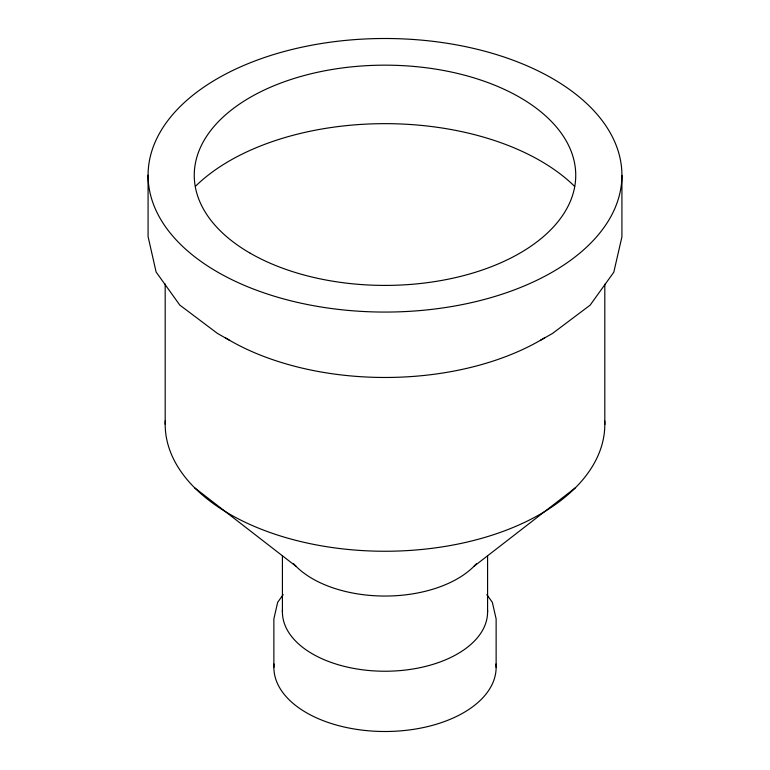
<?xml version="1.0" encoding="UTF-8"?>
<svg xmlns="http://www.w3.org/2000/svg" width="770" height="770" viewBox="0 0 770 770"><rect width="100%" height="100%" fill="white"/><g stroke="black" fill="none" stroke-linecap="round" stroke-linejoin="round"><path stroke-width="1.16" d="M273.87 667.34L273.87 618.936L277.652 602.332L283.206 594.594M282.417 612.015L282.417 555.921M487.583 612.015L487.583 555.921M496.13 667.34L496.13 618.936L492.348 602.332L486.794 594.594M473.839 566.431L575.315 487.843M540.434 340.302L552.523 333.439L590.118 305.161L613.796 272.224L621.919 236.842L621.919 175.416A236.919 136.781 0 0 0 266.738 56.759A236.919 136.781 0 0 0 266.353 293.678A236.919 136.781 0 0 0 621.919 175.416M229.566 340.302L217.477 333.439L179.766 305.055L156.108 272.012L148.081 236.583L148.081 175.156M194.579 487.737L296.161 566.431M604.816 284.236L604.816 424.463M165.184 283.995L165.184 424.222M476.389 563.727A102.583 59.223 0 0 1 385 596.047A102.583 59.223 0 0 1 293.611 563.727M604.739 421.046A219.816 126.906 0 0 1 384.692 551.253A219.816 126.906 0 0 1 165.28 420.69M544.727 337.751A219.816 126.906 0 0 1 225.254 337.741M195.465 186.282A219.816 126.906 0 0 1 574.641 186.388M487.506 609.811A102.583 59.223 0 0 1 385 671.238A102.583 59.223 0 0 1 282.494 609.811M495.976 664A111.13 64.16 0 0 1 385 731.5A111.13 64.16 0 0 1 274.024 664M250.183 253.195A190.748 110.129 0 0 0 569.271 203.732A190.748 110.129 0 0 0 335.547 68.925A190.748 110.129 0 0 0 250.183 253.195"/></g></svg>
